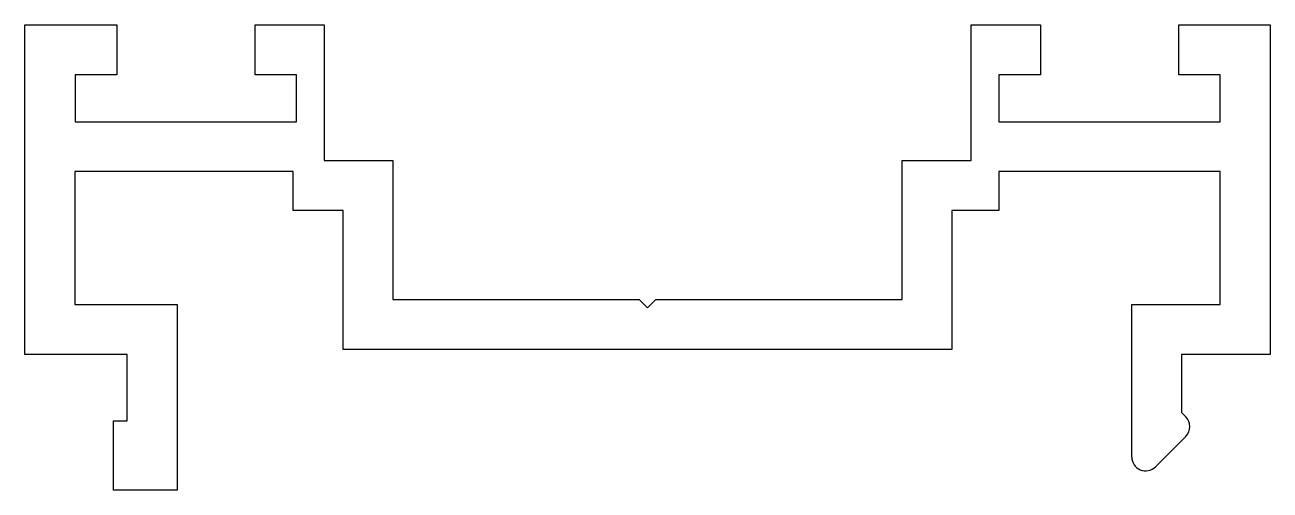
# Model space of a CAD drawing. Extents: x 1250.9 to 1295.9, y 280.4 to 297.2.
import ezdxf

# ---------------------------------------------------------------- set-up
doc = ezdxf.new("R2010")
doc.units = 0
doc.layers.add('ANA', color=220, linetype='CONTINUOUS')

msp = doc.modelspace()

# ---------------------------------------------------------------- linework, layer by layer
at = {"layer": 'ANA', "color": 0}
for p, q in [((1250.927, 285.302), (1250.927, 297.202)), ((1250.927, 297.202), (1254.244, 297.202)), ((1254.244, 297.202), (1254.244, 295.402)), ((1259.244, 295.402), (1259.244, 297.202)), ((1259.244, 297.202), (1261.744, 297.202)), ((1261.744, 297.202), (1261.744, 292.302)), ((1285.127, 297.202), (1287.627, 297.202)), ((1285.127, 292.302), (1285.127, 297.202)), ((1287.627, 297.202), (1287.627, 295.402)), ((1292.627, 295.402), (1292.627, 297.202)), ((1292.627, 297.202), (1295.927, 297.202)), ((1295.927, 297.202), (1295.927, 285.302)), ((1254.244, 295.402), (1252.744, 295.402)), ((1252.744, 295.402), (1252.744, 293.702)), ((1260.744, 295.402), (1259.244, 295.402)), ((1260.744, 293.702), (1260.744, 295.402)), ((1287.627, 295.402), (1286.127, 295.402)), ((1286.127, 295.402), (1286.127, 293.702)), ((1294.127, 295.402), (1292.627, 295.402)), ((1294.127, 293.702), (1294.127, 295.402)), ((1252.744, 293.702), (1260.744, 293.702)), ((1286.127, 293.702), (1294.127, 293.702)), ((1261.744, 292.302), (1264.227, 292.302)), ((1264.227, 292.302), (1264.227, 287.283)), ((1282.627, 287.283), (1282.627, 292.302)), ((1282.627, 292.302), (1285.127, 292.302)), ((1260.627, 291.902), (1252.727, 291.902)), ((1252.727, 291.902), (1252.727, 287.102)), ((1260.627, 290.502), (1260.627, 291.902)), ((1294.127, 291.902), (1286.127, 291.902)), ((1286.127, 291.902), (1286.127, 290.502)), ((1294.127, 287.102), (1294.127, 291.902)), ((1262.427, 290.502), (1260.627, 290.502)), ((1262.427, 285.483), (1262.427, 290.502)), ((1286.127, 290.502), (1284.427, 290.502)), ((1284.427, 290.502), (1284.427, 285.483)), ((1252.727, 287.102), (1256.427, 287.102)), ((1256.427, 287.102), (1256.427, 280.402)), ((1264.227, 287.283), (1273.127, 287.283)), ((1273.127, 287.283), (1273.427, 286.983)), ((1273.427, 286.983), (1273.727, 287.283)), ((1273.727, 287.283), (1282.627, 287.283)), ((1290.927, 281.595), (1290.927, 287.102)), ((1290.927, 287.102), (1294.127, 287.102)), ((1254.627, 285.302), (1250.927, 285.302)), ((1254.627, 282.902), (1254.627, 285.302)), ((1284.427, 285.483), (1262.427, 285.483)), ((1295.927, 285.302), (1292.727, 285.302)), ((1292.727, 285.302), (1292.727, 283.202)), ((1292.727, 283.202), (1292.881, 283.048)), ((1254.127, 280.402), (1254.127, 282.902)), ((1254.127, 282.902), (1254.627, 282.902)), ((1292.881, 282.341), (1291.781, 281.241)), ((1254.627, 280.402), (1254.127, 280.402)), ((1256.427, 280.402), (1254.627, 280.402))]:
    msp.add_line(p, q, dxfattribs=at)
for centre, start, end in [((1292.527, 282.695), 315, 45), ((1291.427, 281.595), 180, 315)]:
    msp.add_arc(centre, 0.5, start, end, dxfattribs=at)

doc.saveas('drawing.dxf')
